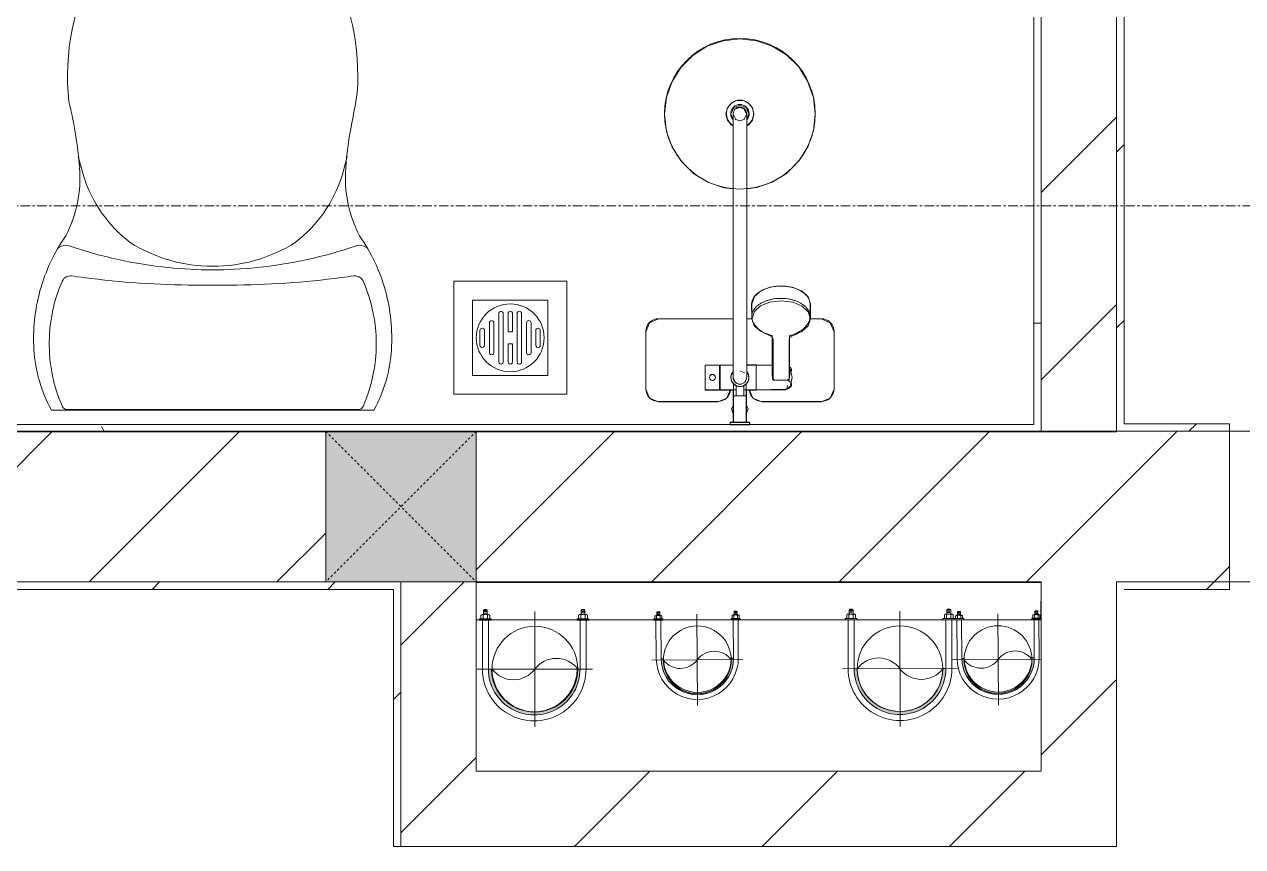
# Model space of a CAD drawing. Header units: millimetres. Extents: x 5356 to 209803, y -16346 to 109894.
# Drawn here: x 87228 to 88845, y 36187 to 37278 of the extents above; entities that cross this region are included whole.
import ezdxf

# ---------------------------------------------------------------- set-up
doc = ezdxf.new("R2010")
doc.units = ezdxf.units.MM
for name, pattern in [('Dash', [6, 3, -3]), ('Grid Line', [22.225, 12.7, -3.175, 3.175, -3.175]), ('IMPORT-CENTER _3_', [10.16, 6.35, -1.27, 1.27, -1.27]), ('NET VAN', [1.06, 0.53, -0.53])]:
    doc.linetypes.add(name, pattern=pattern)
for name, color, linetype, lineweight in [('0-1', 7, 'Continuous', 5), ('A-DETL-GENF-2', 9, 'NET VAN', 9), ('A-DOOR', 31, 'Continuous', 9), ('A-DOOR-FRAM', 31, 'Continuous', 9), ('A-WALL', 113, 'Continuous', 9), ('A-WALL-1', 253, 'Continuous', 18), ('A-WALL-3', 113, 'Continuous', 18), ('A-WALL-PATT-1', 10, 'Continuous', 9), ('A-WALL-PATT-2', 9, 'Continuous', 9), ('A-WALL-PATT-3', 111, 'Continuous', 9), ('G-IMPT', 8, 'Continuous', 9), ('G-IMPT-2', 8, 'IMPORT-CENTER _3_', 9), ('I-WALL-1', 253, 'Continuous', 18), ('I-WALL-3', 2, 'Continuous', 18), ('M-EQPM', 50, 'Continuous', 9), ('M-EQPM-1', 9, 'Continuous', 9), ('P-SANR-FIXT', 6, 'Continuous', 9), ('P-SANR-FIXT-1', 9, 'Continuous', 9), ('S-COLS', 52, 'Continuous', 9), ('S-COLS-1', 254, 'Continuous', 5), ('S-COLS-4', 52, 'Continuous', 18), ('S-COLS-5', 52, 'Dash', 9), ('S-COLS-HDLN', 52, 'Dash', 9), ('S-GRID-1', 1, 'Grid Line', 9)]:
    doc.layers.add(name, color=color, linetype=linetype, lineweight=lineweight)
pattern_1 = [(45, (0, 0), (-116.67262, 116.67262), [])]
pattern_2 = [(0, (0, 0), (894.08, 223.52), [73.762, -596.798, 73.762, -596.798, -3576.32]), (0, (0, 0), (894.08, 223.52), [-1341.12, 73.762, -1267.358, 73.762, -596.798, -1564.64]), (0, (0, 0), (894.08, 223.52), [-3352.8, 73.762, -373.278, 73.762, -1043.838]), (120, (335.28, 111.76), (-640.614, 662.536), [73.762, -596.798, 73.762, -4173.118]), (120, (335.28, 111.76), (-640.614, 662.536), [-744.322, -596.798, 73.762, -1267.358, -2235.2]), (120, (335.28, 111.76), (-640.614, 662.536), [-2682.24, 73.762, -596.798, 73.762, -1490.878]), (120, (335.28, 111.76), (-640.614, 662.536), [-3426.562, -373.278, 73.762, -1043.838]), (240, (447.04, 558.8), (-253.466, -886.056), [73.762, -596.798, 73.762, -4173.118]), (240, (447.04, 558.8), (-253.466, -886.056), [-744.322, -596.798, 73.762, -1267.358, -2235.2]), (240, (447.04, 558.8), (-253.466, -886.056), [-2682.24, 73.762, -596.798, 73.762, -1490.878]), (240, (447.04, 558.8), (-253.466, -886.056), [-3426.562, -373.278, 73.762, -1043.838])]
pattern_3 = [(45, (0, 0), (-124.4508, 124.4508), [])]

# ---------------------------------------------------------------- blocks, each defined once
blk = doc.blocks.new('TOILET - TOILET-400871-TKCS_MB ĐỊNH VỊ MỐC TỌA ĐỘ CÔNG TRÌNH')
at = {"layer": 'P-SANR-FIXT-1'}
for p, q in [((-171.7, 330.3), (-178.6, 355.5)), ((171.7, 330.3), (178.6, 355.5)), ((214.2, 19), (-214.2, 19)), ((194, 19.9), (-194, 19.9))]:
    blk.add_line(p, q, dxfattribs=at)
for centre, radius, start, end in [((0, 624.4), 111.7, 64.7718, 115.2282), ((45.1, 528.6), 217.6, 115.2282, 156.7784), ((-45.1, 528.6), 217.6, 23.2216, 64.7718), ((137.1, 461.2), 329.8, 152.3122, 185.6513), ((-137.1, 461.2), 329.8, 356.3165, 27.6878), ((-1948.3, 805.1), 2171.2, 349.1051, 350.319), ((-719.2, 297.5), 544.3, 4.5441, 13.9464), ((719.2, 297.5), 544.3, 169.7121, 175.4559), ((-343.5, 327.4), 167.3, 332.62, 4.5441), ((343.5, 327.4), 167.3, 175.4559, 207.38), ((-0.4, 384), 179.5, 197.4036, 232.5964), ((0.4, 384), 179.5, 307.4036, 342.5964), ((-4, 115.7), 233.6, 144.7853, 164.7039), ((4, 115.7), 233.6, 15.2961, 35.2147), ((-195, 224.1), 13.8, 71.0073, 129.3276), ((0.6, 792.1), 586.9, 251.0073, 264.1678), ((0, 416), 206.1, 237.9268, 270), ((0, 416), 206.1, 270, 302.0732), ((-0.6, 792.1), 586.9, 275.8322, 288.9927), ((195, 224.1), 13.8, 50.6724, 108.9927), ((-189.1, 185.5), 11.7, 82.4212, 154.5895), ((178.9, 2951.3), 2778.4, 262.4212, 262.7649), ((-14.3, 1400.4), 1215.6, 262.593, 269.6026), ((0, 786.7), 581.5, 264.1678, 275.8322), ((14.3, 1400.4), 1215.6, 270.3974, 277.407), ((-178.9, 2951.3), 2778.4, 277.2351, 277.5788), ((189.1, 185.5), 11.7, 25.4105, 97.5788), ((-9.8, 107.2), 207.3, 156.2862, 203.7138), ((0, 3462.8), 3278, 269.6026, 270.3974), ((9.8, 107.2), 207.3, 336.2862, 23.7138), ((1.9, 114.1), 239.7, 164.7039, 183.5487), ((-1.9, 114.1), 239.7, 356.4513, 15.2961), ((-46.1, 111.1), 191.6, 183.5487, 208.7191), ((46.1, 111.1), 191.6, 331.2809, 356.4513), ((-193.7, 26.4), 6.48, 203.7138, 267.6832), ((193.7, 26.4), 6.48, 272.3168, 336.2862)]:
    blk.add_arc(centre, radius, start, end, dxfattribs=at)
blk = doc.blocks.new('93925000_0001 - 93925000_top_dwg_93925000_T-348115-TKCS_MB ĐỊNH VỊ MỐC TỌA ĐỘ CÔNG TRÌNH')
at = {"layer": 'P-SANR-FIXT'}
for p, q in [((-29.3, -30.4), (-108, -30.4)), ((29.3, -30.4), (108, -30.4)), ((-125, -47.4), (-125, -123.4)), ((-46.3, -78.4), (-46.3, -46.7)), ((-27.2, -47.1), (-26.1, -47.1)), ((21.5, -45.9), (60.6, -46.7)), ((125, -47.4), (125, -123.4)), ((-9, -412.5), (-9, -62.5)), ((9, -62.5), (9, -412.5)), ((-27.2, -77.9), (-26.1, -77.9)), ((43, -78.7), (21.5, -79.2)), ((43, -64.7), (43, -117.7)), ((65.8, -117.7), (65.8, -64.7)), ((42.7, -117.9), (42.7, -117.9)), ((43.2, -117.6), (43.2, -117.5)), ((65.6, -117.5), (65.6, -117.6)), ((66.1, -117.9), (66.1, -117.9)), ((-108, -140.4), (-9, -140.4)), ((9, -140.4), (16.1, -140.4)), ((15.4, -159.1), (15.8, -143.3)), ((108, -140.4), (92.7, -140.4)), ((93, -143.3), (93.4, -159.1))]:
    blk.add_line(p, q, dxfattribs=at)
at = {"layer": 'P-SANR-FIXT', "flags": 128}
for points in [[(-45.8, -46.1), (-27.2, -46.1), (-27.2, -78.9), (-45.8, -78.9)], [(-26.1, -46), (-26.1, -78.9), (-9, -79)], [(21.5, -47.4), (21.5, -79.1), (9, -79)]]:
    blk.add_lwpolyline(points, dxfattribs=at)
at = {"layer": 'P-SANR-FIXT'}
for centre, radius in [((-36.5, -62.5), 3.95), ((0, -412.5), 100)]:
    blk.add_circle(centre, radius, dxfattribs=at)
for centre, radius, start, end in [((-108, -47.4), 17, 90, 180), ((-29.3, -47.4), 17, 4.7626, 90), ((29.3, -47.4), 17, 90, 175.2374), ((108, -47.4), 17, 360, 90), ((-45.8, -46.6), 0.5, 90, 180), ((59.7, -57.1), 10.5, 38.6491, 85.492), ((0, -62.5), 12, 318.5904, 221.4096), ((0, -62.5), 9, 90, 180.0008), ((0, -62.5), 9, 360, 90), ((45.7, -61.8), 2.59, 155.1929, 175.7071), ((45.9, -61.8), 2.75, 130.8294, 155.1929), ((46.1, -62.1), 3.08, 110.5459, 130.8294), ((54.4, -334.8), 275.9, 88.2683, 91.7343), ((-11.1, -67.1), 76.9, 1.7693, 4.1075), ((-45.8, -78.4), 0.5, 180, 270), ((65.2, -72.4), 3.46, 323.2522, 79.3541), ((-108, -123.4), 17, 180, 270), ((43.6, -149.4), 29.5, 134.7867, 139.9744), ((46.2, -152), 33.2, 130.0223, 134.7808), ((47.7, -153.8), 35.5, 125.4414, 130.0144), ((49.9, -156.8), 39.2, 121.1773, 125.4365), ((50.6, -157.9), 40.5, 119.697, 121.1761), ((51, -158.7), 41.5, 117.0276, 119.7085), ((52.2, -161.1), 44.1, 113.3199, 117.0258), ((51.7, -159.9), 42.8, 109.7779, 113.2977), ((52.5, -162.2), 45.2, 106.1472, 109.7766), ((53.2, -164.5), 47.7, 103.9355, 106.1665), ((39.1, -108.2), 10.4, 284.3956, 285.5116), ((40.8, -114.2), 4.19, 285.5116, 289.9665), ((40.2, -112.5), 6, 289.9665, 292.7061), ((41.4, -115.3), 2.96, 292.7061, 296.5405), ((41.3, -115.1), 3.16, 296.9591, 300.8286), ((41.8, -115.8), 2.26, 300.8286, 305.287), ((42.1, -116.4), 1.64, 305.287, 309.9326), ((42.6, -116.9), 0.906, 309.9326, 315.24), ((66.5, -116.6), 1.39, 229.6335, 235.1234), ((66.3, -116.8), 1.08, 225.1702, 229.6335), ((67.3, -115.4), 2.79, 235.1234, 238.7439), ((67.2, -115.6), 2.6, 238.7439, 243.4573), ((67.8, -114.4), 3.89, 243.9189, 246.8313), ((68.1, -113.8), 4.52, 246.843, 250.4792), ((68.3, -113.2), 5.24, 250.478, 254.0406), ((68.5, -112.7), 5.75, 254.0357, 256.0561), ((55.4, -165.2), 48.4, 73.8659, 76.0481), ((56.2, -162.4), 45.5, 70.241, 73.86), ((57.4, -159.2), 42.1, 66.6693, 70.2637), ((56.5, -161.3), 44.3, 62.9815, 66.6728), ((58, -158.4), 41.1, 60.2783, 62.9855), ((57.7, -158.9), 41.7, 58.8444, 60.2824), ((59.2, -156.4), 38.7, 54.5377, 58.8482), ((60.9, -154), 35.8, 50.0034, 54.5405), ((62.8, -151.7), 32.8, 45.1921, 50.0042), ((65, -149.6), 29.8, 40.0487, 45.1896), ((87.6, -128.4), 1.5, 180, 187.5386), ((108, -123.4), 17, 270, 360), ((32.6, -143.6), 16.9, 172.414, 179.1297), ((33.7, -143.7), 17.9, 164.9525, 172.4168), ((35.2, -144.2), 19.5, 157.9614, 164.9563), ((37.1, -144.9), 21.6, 151.4775, 157.9654), ((39.3, -146.1), 24, 145.4892, 151.4815), ((41.5, -147.6), 26.8, 139.9517, 145.4927), ((87.6, -128.4), 1.5, 258.6057, 270), ((67.2, -147.7), 26.8, 34.5125, 40.0422), ((69.4, -146.2), 24.2, 28.5363, 34.4919), ((73.8, -143.9), 19.2, 21.6374, 28.9183), ((71.2, -145), 22.1, 15.4436, 21.6374), ((76.8, -143.4), 16.2, 7.1859, 15.4436), ((73.9, -143.8), 19.1, 1.2699, 7.1859), ((32.7, -159), 17.3, 181.3198, 222.2619), ((76, -159), 17.4, 317.3098, 358.6393), ((54.2, -123), 60.6, 259.1395, 270.1494), ((54.2, -119.5), 64.1, 270.1494, 280.3637), ((0, -412.5), 18, 120.2491, 59.7509), ((0, -412.5), 12.2, 137.7946, 42.2054), ((0, -412.5), 9, 180, 0)]:
    blk.add_arc(centre, radius, start, end, dxfattribs=at)
for points, degree in [([(-12.9, 0), (-12.9, -1.5), (-12.9, -3)], 2), ([(12.9, 0), (0, 0), (-12.8, 0)], 2), ([(12.8, 0), (12.9, 0), (12.9, 0)], 2), ([(12.9, 0), (12.9, -1.5), (12.9, -3)], 2), ([(-12.9, -3), (0, -3), (12.8, -3)], 2), ([(-12.8, -3), (-12.9, -3), (-12.9, -3)], 2), ([(-8.5, -3.8), (-8.5, -20.9), (-8.5, -38)], 2), ([(8.5, -3.8), (8.5, -20.9), (8.5, -38)], 2), ([(-5, -46), (-15.5, -46), (-26.1, -46)], 2), ([(-8.5, -38), (0, -38), (8.5, -38)], 2), ([(-5, -38), (-5, -44.8), (-5, -51.6)], 2), ([(5, -38), (5, -44.8), (5, -51.6)], 2), ([(5, -46), (13.3, -46), (21.5, -46)], 2), ([(43.2, -61.6), (43.1, -62.2), (43.3, -62.8), (43, -63.5), (43, -64.1), (43, -64.7)], 5), ([(46.1, -59), (45.8, -59), (45.6, -59), (45.4, -59.1), (45.2, -59.1), (45, -59.2)], 5), ([(65.6, -61.6), (65.6, -60.8), (65.5, -60), (64.3, -59), (63.5, -59), (62.7, -59)], 5), ([(42.8, -182.5), (33, -180.6), (24.7, -176.4), (19.9, -170.7)], 3), ([(88.8, -170.8), (83.9, -176.5), (75.6, -180.7), (65.8, -182.5)], 3)]:
    blk.add_open_spline(points, degree=degree, dxfattribs=at)
for points, weights in [([(-9.3, -3), (-8.5, -3), (-8.5, -3.8)], [1, 0.707106775639, 1]), ([(9.3, -3), (8.5, -3), (8.5, -3.8)], [1, 0.707106765177, 1]), ([(21.5, -45.9), (21.5, -45.7), (21.5, -47.4)], [0.874147445041, 0.908470869121, 1]), ([(67.9, -74.4), (66.9, -75.7), (65.8, -76.4)], [1, 0.991614392871, 1]), ([(54.4, -167.3), (15.8, -167.3), (15.8, -143.6)], [1, 0.707106781187, 1]), ([(93, -143.6), (93, -167.3), (54.4, -167.3)], [1, 0.707106781187, 1])]:
    blk.add_rational_spline(points, weights, degree=2, dxfattribs=at)
blk.add_open_spline([(68, -50.6), (68.4, -51.1), (68.6, -51.7), (68.7, -53.5), (68.2, -54.7), (66.1, -57), (64.6, -58.1), (62.7, -59)], degree=3, knots=[0.3623591, 0.3623591, 0.3623591, 0.3623591, 0.4991435, 0.4991435, 0.7494159, 0.7494159, 0.9564651, 0.9564651, 0.9564651, 0.9564651], dxfattribs=at)
blk = doc.blocks.new('93925000_0001 - 93925000_top_dwg-348114-TKCS_MB ĐỊNH VỊ MỐC TỌA ĐỘ CÔNG TRÌNH')
blk.add_blockref('93925000_0001 - 93925000_top_dwg_93925000_T-348115-TKCS_MB ĐỊNH VỊ MỐC TỌA ĐỘ CÔNG TRÌNH', (0, 0))
blk = doc.blocks.new('93925000_0001 - 93925000_3D_low_dwg-348120-TKCS_MB ĐỊNH VỊ MỐC TỌA ĐỘ CÔNG TRÌNH')
at = {"layer": 'P-SANR-FIXT'}
for p, q in [((-13, 0.4), (-12.1, 0.4)), ((-13, 0.4), (-11.6, 0.4)), ((-13, 0.4), (-12.1, 0.4)), ((-13, 0.4), (-11.6, 0.4)), ((-13, -2.4), (-13, 0.4)), ((-13, -2.4), (-13, 0.4)), ((-12.1, 0.4), (-9.1, 0.4)), ((-12.1, 0.4), (-9.1, 0.4)), ((-8, 0.4), (-11.6, 0.4)), ((-8, 0.4), (-11.6, 0.4)), ((-9.1, 0.4), (-5, 0.4)), ((-9.1, 0.4), (-5, 0.4)), ((-2.7, 0.4), (-8, 0.4)), ((-2.7, 0.4), (-8, 0.4)), ((-5, 0.4), (0, 0.4)), ((-5, 0.4), (0, 0.4)), ((2.9, 0.4), (-2.7, 0.4)), ((2.9, 0.4), (-2.7, 0.4)), ((0, 0.4), (5.1, 0.4)), ((0, 0.4), (5.1, 0.4)), ((8.2, 0.4), (2.9, 0.4)), ((8.2, 0.4), (2.9, 0.4)), ((5.1, 0.4), (9, 0.4)), ((5.1, 0.4), (9, 0.4)), ((11.6, 0.4), (8.2, 0.4)), ((11.6, 0.4), (8.2, 0.4)), ((9, 0.4), (12, 0.4)), ((9, 0.4), (12, 0.4)), ((13, 0.4), (11.6, 0.4)), ((13, 0.4), (11.6, 0.4)), ((12, 0.4), (13, 0.4)), ((12, 0.4), (13, 0.4)), ((13, -2.4), (13, 0.4)), ((13, -2.4), (13, 0.4)), ((-12.1, -2.4), (-13, -2.4)), ((-13, -2.4), (-11.6, -2.4)), ((-12.1, -2.4), (-13, -2.4)), ((-13, -2.4), (-11.6, -2.4)), ((-9.1, -2.4), (-12.1, -2.4)), ((-9.1, -2.4), (-12.1, -2.4)), ((-11.6, -2.4), (-8.5, -2.4)), ((-11.6, -2.4), (-8.9, -2.4)), ((-11.1, -20.1), (-8.9, -14.6)), ((-5, -2.4), (-9.1, -2.4)), ((-8.9, -45.6), (-8.9, -2.4)), ((-6.1, -2.4), (-8.5, -2.4)), ((-8.5, -52.9), (-8.5, -2.4)), ((-0.3, -2.4), (-6.1, -2.4)), ((0, -2.4), (-5, -2.4)), ((-0.3, -2.4), (6.1, -2.4)), ((5.1, -2.4), (0, -2.4)), ((5.1, -2.4), (9, -2.4)), ((6.1, -2.4), (8.5, -2.4)), ((11.6, -2.4), (8.5, -2.4)), ((8.5, -2.4), (8.5, -52.9)), ((8.9, -2.4), (8.9, -45.6)), ((11.6, -2.4), (8.9, -2.4)), ((11.1, -20.1), (8.9, -15)), ((9, -2.4), (12, -2.4)), ((9, -2.4), (12, -2.4)), ((13, -2.4), (11.6, -2.4)), ((13, -2.4), (11.6, -2.4)), ((12, -2.4), (13, -2.4)), ((12, -2.4), (13, -2.4)), ((-120, -35), (-108, -30)), ((-108, -30), (-120, -35)), ((-108, -30), (-29.2, -30)), ((-29.2, -30), (-108, -30)), ((-29.2, -30), (-17.2, -35)), ((-17.2, -35), (-29.2, -30)), ((-8.9, -25.2), (-11.1, -20.1)), ((8.9, -25.6), (11.1, -20.1)), ((17.2, -35), (29.2, -30)), ((17.2, -35), (29.2, -30)), ((29.2, -30), (108, -30)), ((108, -30), (29.2, -30)), ((108, -30), (120, -35)), ((120, -35), (108, -30)), ((-125, -47), (-120, -35)), ((-120, -35), (-125, -47)), ((-125, -123), (-125, -47)), ((-125, -47), (-125, -123)), ((-46.3, -45.7), (-27.2, -45.6)), ((-46.3, -46.9), (-46.3, -45.7)), ((-46.3, -45.7), (-46.3, -46.9)), ((-46.3, -50.5), (-46.3, -46.9)), ((-27.2, -46.8), (-27.2, -45.6)), ((-27.2, -45.6), (-27.2, -46.8)), ((-27.2, -46.8), (-27.2, -50.4)), ((-26.1, -46.8), (-26.1, -45.6)), ((-8.5, -45.6), (-26.1, -45.6)), ((-26.1, -46.8), (-26.1, -50.4)), ((-17.2, -35), (-12.8, -45.6)), ((-12.8, -45.6), (-17.2, -35)), ((21.5, -45.6), (8.5, -45.6)), ((17.2, -35), (12.8, -45.6)), ((12.8, -45.6), (17.2, -35)), ((21.5, -45.6), (60.6, -46.1)), ((21.5, -46.8), (21.5, -45.6)), ((21.5, -46.8), (21.5, -50.4)), ((60.6, -46.1), (66.7, -50.3)), ((120, -35), (125, -47)), ((125, -47), (120, -35)), ((125, -47), (125, -123)), ((125, -123), (125, -47)), ((-46.3, -50.5), (-46.3, -56.1)), ((-46.3, -56.1), (-46.3, -62.1)), ((-46.3, -68.1), (-46.3, -62.1)), ((-40.5, -62.1), (-39.4, -59.4)), ((-40.5, -62.1), (-39.3, -64.9)), ((-36.6, -58.1), (-39.4, -59.4)), ((-36.6, -58.1), (-33.6, -59.3)), ((-33.6, -59.3), (-32.5, -62.1)), ((-33.6, -64.8), (-32.5, -62.1)), ((-27.2, -56), (-27.2, -50.4)), ((-27.2, -62.1), (-27.2, -56)), ((-27.2, -68.2), (-27.2, -62.1)), ((-26.1, -56), (-26.1, -50.4)), ((-26.1, -62.1), (-26.1, -56)), ((-26.1, -68.2), (-26.1, -62.1)), ((-11.1, -57.5), (-12, -62.1)), ((-11.2, -57.7), (-12, -62.1)), ((-12, -62.1), (-11.2, -66.5)), ((-12, -62.1), (-11.2, -66.5)), ((-8.5, -53.6), (-11.2, -57.7)), ((-8.5, -53.6), (-11.2, -57.7)), ((-11.1, -57.5), (-11.2, -57.7)), ((-5.4, -54.9), (-9, -62.1)), ((-9, -62.1), (-9, -66.3)), ((-4.4, -50.9), (-8.5, -53.6)), ((-4.4, -50.9), (-8.5, -53.6)), ((-5.4, -54.9), (-6.9, -57.9)), ((0, -53.1), (-5.4, -54.9)), ((-4.6, -51), (-4.4, -50.9)), ((0, -50.1), (-4.4, -50.9)), ((4.4, -50.9), (0, -50.1)), ((4.4, -50.9), (4.6, -51)), ((4.4, -50.9), (8.5, -53.6)), ((4.4, -50.9), (8.5, -53.6)), ((9, -62.1), (6.4, -55.7)), ((11.1, -57.5), (8.5, -53.6)), ((11.2, -57.7), (8.5, -53.6)), ((11.2, -57.7), (8.5, -53.6)), ((9, -62.1), (9, -66.5)), ((11.1, -57.5), (11.2, -57.7)), ((11.1, -66.7), (12, -62.1)), ((12, -62.1), (11.2, -57.7)), ((12, -62.1), (11.2, -57.7)), ((11.2, -66.5), (12, -62.1)), ((21.5, -56), (21.5, -50.4)), ((21.5, -62.1), (21.5, -56)), ((21.5, -68.2), (21.5, -62.1)), ((43.3, -68.3), (43.8, -62.2)), ((44.3, -58.6), (44.2, -112.9)), ((65.4, -58.6), (44.3, -58.6)), ((63.6, -52.3), (62.2, -49.2)), ((65.4, -58.6), (65.4, -112.9)), ((66.3, -68.3), (65.8, -61.6)), ((66.7, -50.3), (69.5, -62.1)), ((66.7, -73.9), (69.5, -62.1)), ((-46.3, -73.7), (-46.3, -68.1)), ((-46.3, -77.3), (-46.3, -73.7)), ((-46.3, -78.5), (-46.3, -77.3)), ((-46.3, -78.5), (-46.3, -77.3)), ((-46.3, -78.5), (-27.2, -78.6)), ((-36.5, -66.1), (-39.3, -64.9)), ((-33.6, -64.8), (-36.5, -66.1)), ((-27.2, -73.8), (-27.2, -68.2)), ((-27.2, -77.4), (-27.2, -73.8)), ((-27.2, -77.4), (-27.2, -78.6)), ((-27.2, -78.6), (-27.2, -77.4)), ((-26.1, -73.8), (-26.1, -68.2)), ((-26.1, -77.4), (-26.1, -73.8)), ((-26.1, -78.6), (-26.1, -77.4)), ((-26.1, -78.6), (-9, -78.6)), ((-11.1, -66.7), (-11.2, -66.5)), ((-11.2, -66.5), (-9, -69.8)), ((-11.1, -66.7), (-9, -69.9)), ((-9, -79.5), (-9, -66.3)), ((-9, -79.5), (-9, -94.5)), ((6.4, -68.5), (0, -71.1)), ((9, -79.6), (9, -66.5)), ((9, -69.8), (11.2, -66.5)), ((9, -69.8), (11.2, -66.5)), ((9, -69.8), (11.1, -66.7)), ((9, -78.6), (21.5, -78.6)), ((9, -79.6), (9, -94.6)), ((11.1, -66.7), (11.2, -66.5)), ((21.5, -73.8), (21.5, -68.2)), ((21.5, -77.4), (21.5, -73.8)), ((21.5, -78.6), (21.5, -77.4)), ((21.5, -78.6), (43.4, -78.3)), ((43.3, -68.3), (43.4, -68.2)), ((-9, -94.5), (-9, -122.1)), ((9, -94.6), (9, -122.1)), ((44.2, -112.9), (42.7, -116.4)), ((65.4, -112.9), (67, -116.4)), ((-120, -135), (-125, -123)), ((-125, -123), (-120, -135)), ((-9, -122.1), (-9, -352.1)), ((9, -352.1), (9, -122.1)), ((27.2, -123.6), (19, -131.1)), ((42.7, -116.4), (27.2, -123.6)), ((67, -116.4), (82.2, -123.4)), ((82.2, -123.4), (90.4, -130.7)), ((125, -123), (120, -135)), ((120, -135), (125, -123)), ((-108, -140), (-120, -135)), ((-120, -135), (-108, -140)), ((-8.8, -140), (-108, -140)), ((-108, -140), (-8.8, -140)), ((16.1, -140), (8.8, -140)), ((8.8, -140), (16.1, -140)), ((16, -140.4), (19, -131.1)), ((16, -140.4), (16, -160.1)), ((19.3, -150.1), (16, -140.4)), ((90.4, -130.7), (93.7, -140.4)), ((90.7, -149.6), (93.7, -140.4)), ((108, -140), (93.6, -140)), ((93.6, -140), (108, -140)), ((93.7, -140.4), (93.7, -160.1)), ((108, -140), (120, -135)), ((108, -140), (120, -135)), ((16, -160.1), (18.8, -169)), ((19.3, -169.7), (16, -160.1)), ((27.5, -157.3), (19.3, -150.1)), ((27.5, -157.3), (39.8, -162.4)), ((70.6, -162.2), (82.5, -157.2)), ((90.7, -149.6), (82.5, -157.2)), ((93.7, -160.1), (90.7, -169.3)), ((25.5, -175.3), (19.3, -169.7)), ((39.8, -182), (27.5, -177)), ((39.8, -162.4), (54.8, -164.2)), ((70.6, -162.2), (54.8, -164.2)), ((82.5, -176.8), (70.6, -181.9)), ((82.2, -177), (79.6, -178.1)), ((90.7, -169.3), (82.5, -176.8)), ((39.6, -182), (54.8, -183.9)), ((39.8, -182), (54.8, -183.9)), ((54.8, -183.9), (70.6, -181.9)), ((54.8, -183.9), (69.3, -182.2)), ((-42.5, -321.4), (-61.8, -333.3)), ((-21.4, -314.2), (-42.5, -321.4)), ((-9, -312.8), (-21.4, -314.2)), ((22.5, -314.4), (9, -312.9)), ((43, -321.6), (22.5, -314.4)), ((61.9, -333.3), (43, -321.6)), ((-61.8, -333.3), (-77.7, -348.9)), ((78.8, -350.3), (61.9, -333.3)), ((-77.7, -348.9), (-89.8, -367.9)), ((-9, -374.4), (-9, -352.1)), ((9, -374.3), (9, -352.1)), ((90.5, -369.3), (78.8, -350.3)), ((-89.8, -367.9), (-97.3, -388.9)), ((97.6, -390.1), (90.5, -369.3)), ((-9, -394.7), (-9, -374.4)), ((9, -394.5), (9, -374.3)), ((-97.3, -388.9), (-100, -411.9)), ((-16.7, -404), (-18.5, -411.9)), ((-11.8, -397.7), (-16.7, -404)), ((-9, -396.3), (-11.8, -397.7)), ((-9, -394.7), (-9, -407.6)), ((-5.4, -404.7), (0, -402.9)), ((5.4, -404.7), (0, -402.9)), ((9, -394.5), (9, -407.4)), ((11.7, -397.6), (9, -396.3)), ((11.7, -397.6), (16.7, -403.7)), ((11.7, -397.6), (16.7, -403.7)), ((16.7, -403.7), (18.5, -411.9)), ((16.7, -403.7), (18.5, -411.9)), ((100, -411.9), (97.6, -390.1)), ((-100, -411.9), (-97.6, -433.8)), ((-18.5, -411.9), (-18.5, -411.9)), ((-18.5, -411.9), (-16.5, -420.1)), ((-16.5, -420.1), (-11.3, -426.5)), ((-12, -411.9), (-9, -404.4)), ((-8.3, -420.6), (-12, -411.9)), ((-5.4, -404.7), (-9, -411.9)), ((-9, -407.6), (-9, -411.9)), ((-9, -411.9), (-9, -411.9)), ((-5.4, -404.7), (-6.3, -405.5)), ((-5.4, -419.1), (-6.2, -418.4)), ((0, -420.9), (-5.4, -419.1)), ((0, -420.9), (-5.4, -419.1)), ((5.4, -419.1), (0, -420.9)), ((5.4, -419.1), (0, -420.9)), ((8.7, -420.2), (0, -423.9)), ((9, -411.9), (5.4, -404.7)), ((5.4, -404.7), (6.2, -405.4)), ((5.4, -419.1), (9, -411.6)), ((5.4, -419.1), (9, -411.9)), ((6.2, -418.4), (5.4, -419.1)), ((8.7, -420.2), (12, -411.9)), ((12, -411.9), (9, -404.9)), ((9, -411.9), (9, -407.4)), ((9, -411.6), (9, -411.9)), ((16.5, -420.1), (11.7, -426.2)), ((18.5, -411.9), (16.5, -420.1)), ((18.5, -411.9), (18.5, -411.9)), ((100, -411.9), (97.5, -433.9)), ((-97.6, -433.8), (-90.5, -454.4)), ((-11.3, -426.5), (-3.9, -430)), ((0, -423.9), (-8.3, -420.6)), ((-3.9, -430), (4.1, -429.9)), ((4.1, -429.9), (11.7, -426.2)), ((89.8, -455.8), (97.5, -433.9)), ((-90.5, -454.4), (-78.4, -473.9)), ((78, -474.5), (89.8, -455.8)), ((-78.4, -473.9), (-62.2, -490.2)), ((61.9, -490.4), (78, -474.5)), ((-62.2, -490.2), (-43.5, -501.9)), ((42.9, -502.2), (61.9, -490.4)), ((-43.5, -501.9), (-22.2, -509.4)), ((-22.2, -509.4), (-0.1, -511.9)), ((-0.1, -511.9), (22.1, -509.4)), ((22.1, -509.4), (42.9, -502.2))]:
    blk.add_line(p, q, dxfattribs=at)
blk = doc.blocks.new('93925000_0001 - FMM 93925000-401075-TKCS_MB ĐỊNH VỊ MỐC TỌA ĐỘ CÔNG TRÌNH')
at = {"extrusion": (0, 0, -1), "zscale": -1, "rotation": 180}
for name in ['93925000_0001 - 93925000_top_dwg-348114-TKCS_MB ĐỊNH VỊ MỐC TỌA ĐỘ CÔNG TRÌNH', '93925000_0001 - 93925000_3D_low_dwg-348120-TKCS_MB ĐỊNH VỊ MỐC TỌA ĐỘ CÔNG TRÌNH']:
    blk.add_blockref(name, (0, 0), dxfattribs=at)
blk = doc.blocks.new('THU NUOC - THU NUOC-V61-TKCS_MB ĐỊNH VỊ MỐC TỌA ĐỘ CÔNG TRÌNH')
at = {"layer": 'M-EQPM-1'}
for p, q in [((-66.3, -70.6), (-66.3, 79.4)), ((-66.3, 79.4), (83.7, 79.4)), ((83.7, 79.4), (83.7, -70.6)), ((58.7, 54.4), (-41.3, 54.4)), ((-41.3, 54.4), (-41.3, -45.6)), ((58.7, -45.6), (58.7, 54.4)), ((-1.1, 44.5), (18.5, 44.5)), ((18.5, 38.5), (-1.1, 38.5)), ((-23.3, 19.6), (40.9, 19.6)), ((-11, 32.1), (28.5, 32.1)), ((28.5, 26.1), (-11, 26.1)), ((40.9, 13.6), (-23.3, 13.6)), ((-23.3, 7.2), (0.7, 7.2)), ((0.7, 1.2), (-23.3, 1.2)), ((0.7, 7.2), (0.7, 1.2)), ((16.7, 1.2), (16.7, 7.2)), ((16.7, 7.2), (40.9, 7.2)), ((40.9, 1.2), (16.7, 1.2)), ((-23.3, -4.8), (40.9, -4.8)), ((40.9, -10.8), (-23.3, -10.8)), ((-11, -17.3), (28.5, -17.3)), ((28.5, -23.3), (-11, -23.3)), ((-1.1, -29.6), (18.5, -29.6)), ((-41.3, -45.6), (58.7, -45.6)), ((18.5, -35.6), (-1.1, -35.6)), ((83.7, -70.6), (-66.3, -70.6))]:
    blk.add_line(p, q, dxfattribs=at)
for centre, radius, start, end in [((8.7, 4.4), 45, 0, 180), ((8.7, 4.4), 45, 360, 180), ((-1.1, 41.5), 3, 90, 270), ((18.5, 41.5), 3, 270, 90), ((-23.3, 16.6), 3, 90, 270), ((-11, 29.1), 3, 90, 270), ((28.5, 29.1), 3, 270, 90), ((40.9, 16.6), 3, 270, 90), ((8.7, 4.4), 45, 180, 0), ((8.7, 4.4), 45, 180, 360), ((-23.3, 4.2), 3, 90, 270), ((40.9, 4.2), 3, 270, 90), ((-23.3, -7.8), 3, 90, 270), ((40.9, -7.8), 3, 270, 90), ((-11, -20.3), 3, 90, 270), ((-1.1, -32.6), 3, 90, 270), ((18.5, -32.6), 3, 270, 90), ((28.5, -20.3), 3, 270, 90)]:
    blk.add_arc(centre, radius, start, end, dxfattribs=at)
blk = doc.blocks.new('NCV_TKTC_TANG 1_rvt-1-TKCS_MB ĐỊNH VỊ MỐC TỌA ĐỘ CÔNG TRÌNH')
at = {"layer": 'A-WALL-PATT-1'}
h = blk.add_hatch(dxfattribs=at)
h.set_pattern_fill('FP_2', color=256, style=0, pattern_type=2)
h.set_pattern_definition(pattern_3)
h.paths.add_polyline_path([(88677.6, 36736.9), (88677.6, 37936.9), (88577.6, 37936.9), (88577.6, 36736.9)])
h.paths.add_polyline_path([(88677.6, 38036.9), (88677.6, 40336.9), (88577.6, 40336.9), (88577.6, 38036.9)])
h = blk.add_hatch(dxfattribs=at)
h.set_pattern_fill('FP_4', color=256, style=0, pattern_type=2)
h.set_pattern_definition(pattern_2)
h.paths.add_polyline_path([(88567.6, 36746.9), (88577.6, 36746.9), (88577.6, 37926.9), (88567.6, 37926.9), (88567.6, 36911.9)])
h = blk.add_hatch(dxfattribs=at)
h.set_pattern_fill('FP_4', color=256, style=0, pattern_type=2)
h.set_pattern_definition(pattern_2)
h.paths.add_polyline_path([(86387.6, 36736.9), (88577.6, 36736.9), (88577.6, 36746.9), (86387.6, 36746.9)])
at = {"layer": 'A-WALL-PATT-2'}
h = blk.add_hatch(dxfattribs=at)
h.set_pattern_fill('FP_3', color=256, style=0, pattern_type=2)
h.set_pattern_definition(pattern_1)
h.paths.add_polyline_path([(88687.6, 36737.8), (88687.6, 40446.9), (88677.6, 40446.9), (88677.6, 36737.8)])
h = blk.add_hatch(dxfattribs=at)
h.set_pattern_fill('FP_3', color=256, style=0, pattern_type=2)
h.set_pattern_definition(pattern_1)
h.paths.add_polyline_path([(91297.2, 36737.8), (91642.6, 36737.8), (91642.6, 36747.8), (89917.5, 36747.8), (89917.5, 36737.8), (90086.8, 36737.8)])
h.paths.add_polyline_path([(88827.5, 36737.8), (88827.5, 36747.8), (88687.6, 36747.8), (88687.6, 36737.8)])
at = {"layer": 'A-WALL-1'}
for p, q in [((88577.6, 37936.9), (88577.6, 36736.9)), ((88677.6, 36736.9), (88677.6, 37936.9)), ((88577.6, 36736.9), (88677.6, 36736.9))]:
    blk.add_line(p, q, dxfattribs=at)
at = {"layer": 'I-WALL-1'}
for p, q in [((88687.6, 36747.8), (88687.6, 40446.9)), ((88677.6, 37936.9), (88677.6, 36737.8)), ((88567.6, 37926.9), (88567.6, 36746.9)), ((88577.6, 36746.9), (88577.6, 37926.9)), ((86387.6, 36736.9), (88577.6, 36736.9)), ((88567.6, 36746.9), (86926, 36746.9)), ((88577.6, 36736.9), (88577.6, 36746.9)), ((88677.6, 36737.8), (88687.6, 36737.8)), ((88827.5, 36747.8), (88687.6, 36747.8)), ((88687.6, 36737.8), (88827.5, 36737.8)), ((88827.5, 36737.8), (88827.5, 36747.8))]:
    blk.add_line(p, q, dxfattribs=at)
at = {"layer": 'M-EQPM-1', "rotation": 90.00000000000061}
blk.add_blockref('THU NUOC - THU NUOC-V61-TKCS_MB ĐỊNH VỊ MỐC TỌA ĐỘ CÔNG TRÌNH', (87877, 36853.2), dxfattribs=at)
at = {"layer": 'P-SANR-FIXT-1'}
for name, p in [('TOILET - TOILET-400871-TKCS_MB ĐỊNH VỊ MỐC TỌA ĐỘ CÔNG TRÌNH', (87477.6, 36746.9)), ('93925000_0001 - FMM 93925000-401075-TKCS_MB ĐỊNH VỊ MỐC TỌA ĐỘ CÔNG TRÌNH', (88177.6, 36746.9))]:
    blk.add_blockref(name, p, dxfattribs=at)
blk = doc.blocks.new('TKTC_XREF_251221_MB TANG 1 - TKTC_XREF_260130_MB TANG 1_dwg_CUM U_DN100-4202115-TKCS_MB ĐỊNH VỊ MỐC TỌA ĐỘ CÔNG TRÌNH')
at = {"layer": 'G-IMPT'}
blk.add_hatch(color=256, dxfattribs=at).paths.add_polyline_path([(0, -61), (0, -57), (14.8, -55.1), (28.5, -49.4), (40.3, -40.3), (49.4, -28.5), (55.1, -14.8), (57, 0), (55.1, 14.8), (49.4, 28.5), (40.3, 40.3), (28.5, 49.4), (14.8, 55.1), (0, 57), (0, 61), (15.8, 58.9), (35.6, 48.9), (43.1, 43.1), (52.8, 30.5), (58.9, 15.8), (61, 0), (58.9, -15.8), (52.8, -30.5), (43.1, -43.1), (30.5, -52.8), (15.8, -58.9)])
for p, q in [((-79.1, 66.6), (-79.1, 63.4)), ((-76.6, 66.6), (-76.6, 63.4)), ((-74.6, 66.6), (-74.6, 63.4)), ((-72.7, 69.3), (-72.7, 60.7)), ((-66.9, 67.9), (-71.7, 67.9)), ((-66.9, 62.1), (-71.7, 62.1)), ((-65, 69), (0, 69)), ((-72.7, -60.7), (-72.7, -69.3)), ((-79.1, -63.4), (-79.1, -66.6)), ((-76.6, -63.4), (-76.6, -66.6)), ((-74.6, -63.4), (-74.6, -66.6)), ((-66.9, -62.1), (-71.7, -62.1)), ((-66.9, -67.9), (-71.7, -67.9)), ((-65, -69), (0, -69))]:
    blk.add_line(p, q, dxfattribs=at)
at = {"layer": 'G-IMPT', "flags": 128}
for points in [[(-72.7, 67.6), (-78.1, 67.6), (-78.1, 62.4), (-72.7, 62.4)], [(-71.7, 59.2), (-66.9, 59.2), (-66.9, 70.8), (-71.7, 70.8)], [(-66.9, 70.8), (-66.9, 72.7), (-65, 72.7), (-65, 57.3), (-66.9, 57.3), (-66.9, 59.2)], [(-65, 61), (0, 61), (0, 57)], [(-71.7, -70.8), (-66.9, -70.8), (-66.9, -59.2), (-71.7, -59.2)], [(-66.9, -59.2), (-66.9, -57.3), (-65, -57.3), (-65, -72.7), (-66.9, -72.7), (-66.9, -70.8)], [(-65, -61), (0, -61), (0, -57)], [(-72.7, -62.4), (-78.1, -62.4), (-78.1, -67.6), (-72.7, -67.6)]]:
    blk.add_lwpolyline(points, dxfattribs=at)
at = {"layer": 'G-IMPT'}
for centre, radius, start, end in [((-78.1, 66.6), 0.96, 90, 180), ((-78.1, 63.4), 0.96, 180, 270), ((-71.1, 69.3), 1.56, 112.6199, 247.3801), ((-67.9, 65), 4.8, 143.1301, 216.8699), ((-71.1, 60.7), 1.56, 112.6199, 247.3801), ((0, 0), 69, 270, 90), ((0, 0), 61, 270, 90), ((0, 0), 57, 270, 90), ((-71.1, -60.7), 1.56, 112.6199, 247.3801), ((-78.1, -63.4), 0.96, 90, 180), ((-78.1, -66.6), 0.96, 180, 270), ((-67.9, -65), 4.8, 143.1301, 216.8699), ((-71.1, -69.3), 1.56, 112.6199, 247.3801)]:
    blk.add_arc(centre, radius, start, end, dxfattribs=at)
blk = doc.blocks.new('TKTC_XREF_251221_MB TANG 1 - TKTC_XREF_260130_MB TANG 1_dwg_$cc-V327-TKCS_MB ĐỊNH VỊ MỐC TỌA ĐỘ CÔNG TRÌNH')
at = {"layer": 'G-IMPT'}
blk.add_circle((0, 0), 0.5, dxfattribs=at)
for centre, radius, start, end in [((0, 0), 0.5, 90, 270), ((0.188, 0.25), 0.313, 126.8699, 233.1301), ((-0.188, -0.25), 0.313, 306.8699, 53.1301)]:
    blk.add_arc(centre, radius, start, end, dxfattribs=at)
at = {"layer": 'G-IMPT-2'}
for p, q in [((0, -0.637), (0, 0.673)), ((-0.673, 0), (0.673, 0))]:
    blk.add_line(p, q, dxfattribs=at)
blk = doc.blocks.new('TKTC_XREF_251221_MB TANG 1 - TKTC_XREF_260130_MB TANG 1_dwg_$cc-4202122-TKCS_MB ĐỊNH VỊ MỐC TỌA ĐỘ CÔNG TRÌNH')
at = {"layer": 'G-IMPT'}
blk.add_circle((0, 0), 0.5, dxfattribs=at)
for centre, radius, start, end in [((0, 0), 0.5, 90, 270), ((0.188, 0.25), 0.313, 126.8699, 233.1301), ((-0.188, -0.25), 0.313, 306.8699, 53.1301)]:
    blk.add_arc(centre, radius, start, end, dxfattribs=at)
at = {"layer": 'G-IMPT-2'}
for p, q in [((0, -0.673), (0, 0.673)), ((-0.673, 0), (0.673, 0))]:
    blk.add_line(p, q, dxfattribs=at)
blk = doc.blocks.new('TKTC_XREF_251221_MB TANG 1 - TKTC_XREF_260130_MB TANG 1_dwg_CUM U_DN100-4202112-TKCS_MB ĐỊNH VỊ MỐC TỌA ĐỘ CÔNG TRÌNH')
at = {"layer": 'G-IMPT'}
blk.add_hatch(color=256, dxfattribs=at).paths.add_polyline_path([(0, 61), (0, 57), (14.8, 55.1), (28.5, 49.4), (40.3, 40.3), (49.4, 28.5), (55.1, 14.8), (57, 0), (55.1, -14.8), (49.4, -28.5), (40.3, -40.3), (28.5, -49.4), (14.8, -55.1), (0, -57), (0, -61), (15.8, -58.9), (30.5, -52.8), (43.1, -43.1), (52.8, -30.5), (58.9, -15.8), (61, 0), (58.9, 15.8), (52.8, 30.5), (43.1, 43.1), (30.5, 52.8), (15.8, 58.9)])
for p, q in [((-79.1, 66.6), (-79.1, 63.4)), ((-76.6, 66.6), (-76.6, 63.4)), ((-74.6, 66.6), (-74.6, 63.4)), ((-72.7, 69.3), (-72.7, 60.7)), ((-66.9, 67.9), (-71.7, 67.9)), ((-65, 69), (0, 69)), ((-66.9, 62.1), (-71.7, 62.1)), ((-79.1, -63.4), (-79.1, -66.6)), ((-76.6, -63.4), (-76.6, -66.6)), ((-74.6, -63.4), (-74.6, -66.6)), ((-72.7, -60.7), (-72.7, -69.3)), ((-66.9, -62.1), (-71.7, -62.1)), ((-66.9, -67.9), (-71.7, -67.9)), ((-65, -69), (0, -69))]:
    blk.add_line(p, q, dxfattribs=at)
at = {"layer": 'G-IMPT', "flags": 128}
for points in [[(-72.7, 67.6), (-78.1, 67.6), (-78.1, 62.4), (-72.7, 62.4)], [(-71.7, 59.2), (-66.9, 59.2), (-66.9, 70.8), (-71.7, 70.8)], [(-66.9, 70.8), (-66.9, 72.7), (-65, 72.7), (-65, 57.3), (-66.9, 57.3), (-66.9, 59.2)], [(-65, 61), (0, 61), (0, 57)], [(-72.7, -62.4), (-78.1, -62.4), (-78.1, -67.6), (-72.7, -67.6)], [(-71.7, -70.8), (-66.9, -70.8), (-66.9, -59.2), (-71.7, -59.2)], [(-66.9, -59.2), (-66.9, -57.3), (-65, -57.3), (-65, -72.7), (-66.9, -72.7), (-66.9, -70.8)], [(-65, -61), (0, -61), (0, -57)]]:
    blk.add_lwpolyline(points, dxfattribs=at)
at = {"layer": 'G-IMPT'}
for centre, radius, start, end in [((-78.1, 66.6), 0.96, 90, 180), ((-71.1, 69.3), 1.56, 112.6199, 247.3801), ((-67.9, 65), 4.8, 143.1301, 216.8699), ((0, 0), 69, 270, 90), ((-78.1, 63.4), 0.96, 180, 270), ((-71.1, 60.7), 1.56, 112.6199, 247.3801), ((0, 0), 61, 270, 90), ((0, 0), 57, 270, 90), ((-78.1, -63.4), 0.96, 90, 180), ((-71.1, -60.7), 1.56, 112.6199, 247.3801), ((-67.9, -65), 4.8, 143.1301, 216.8699), ((-78.1, -66.6), 0.96, 180, 270), ((-71.1, -69.3), 1.56, 112.6199, 247.3801)]:
    blk.add_arc(centre, radius, start, end, dxfattribs=at)
blk = doc.blocks.new('TKTC_XREF_251221_MB TANG 1 - TKTC_XREF_260130_MB TANG 1_dwg_$cc-4202118-TKCS_MB ĐỊNH VỊ MỐC TỌA ĐỘ CÔNG TRÌNH')
at = {"layer": 'G-IMPT'}
blk.add_circle((0, 0), 0.5, dxfattribs=at)
for centre, radius, start, end in [((0, 0), 0.5, 90, 270), ((0.188, 0.25), 0.313, 126.8699, 233.1301), ((-0.188, -0.25), 0.313, 306.8699, 53.1301)]:
    blk.add_arc(centre, radius, start, end, dxfattribs=at)
at = {"layer": 'G-IMPT-2'}
for p, q in [((0, -0.673), (0, 0.673)), ((-0.673, 0), (0.673, 0))]:
    blk.add_line(p, q, dxfattribs=at)
blk = doc.blocks.new('TKTC_XREF_251221_MB TANG 1 - TKTC_XREF_260130_MB TANG 1_dwg_$cc-V295-TKCS_MB ĐỊNH VỊ MỐC TỌA ĐỘ CÔNG TRÌNH')
at = {"layer": 'G-IMPT'}
blk.add_circle((0, 0), 0.5, dxfattribs=at)
for centre, radius, start, end in [((0, 0), 0.5, 90, 270), ((0.188, 0.25), 0.313, 126.8699, 233.1301), ((-0.188, -0.25), 0.313, 306.8699, 53.1301)]:
    blk.add_arc(centre, radius, start, end, dxfattribs=at)
at = {"layer": 'G-IMPT-2'}
for p, q in [((0, -0.673), (0, 0.673)), ((-0.673, 0), (0.673, 0))]:
    blk.add_line(p, q, dxfattribs=at)
blk = doc.blocks.new('TKTC_XREF_251221_MB TANG 1 - TKTC_XREF_260130_MB TANG 1_dwg-4202109-TKCS_MB ĐỊNH VỊ MỐC TỌA ĐỘ CÔNG TRÌNH')
at = {"layer": 'G-IMPT'}
blk.add_line((-115324.1, -364809.7), (-114574.1, -364809.7), dxfattribs=at)
at = {"layer": 'G-IMPT', "flags": 128}
blk.add_lwpolyline([(-114574.1, -364808.9), (-114574.4, -364858.9), (-115324.1, -364858.9)], dxfattribs=at)
for name, p, xscale, yscale, zscale, rotation in [('TKTC_XREF_251221_MB TANG 1 - TKTC_XREF_260130_MB TANG 1_dwg_$cc-V295-TKCS_MB ĐỊNH VỊ MỐC TỌA ĐỘ CÔNG TRÌNH', (-115246.3, -364924.4), 113.7150000000092, 113.7150000000092, 113.7150000000092, 90.04476088158533), ('TKTC_XREF_251221_MB TANG 1 - TKTC_XREF_260130_MB TANG 1_dwg_CUM U_DN100-4202112-TKCS_MB ĐỊNH VỊ MỐC TỌA ĐỘ CÔNG TRÌNH', (-115247.2, -364924.4), 0.9975000000000005, 0.9975000000000005, 0.9975000000000005, 270.0467435561337), ('TKTC_XREF_251221_MB TANG 1 - TKTC_XREF_260130_MB TANG 1_dwg_$cc-4202118-TKCS_MB ĐỊNH VỊ MỐC TỌA ĐỘ CÔNG TRÌNH', (-115030.7, -364912.2), 90.00000000005132, 90.00000000005132, 90.00000000005132, 90.41977899777609), ('TKTC_XREF_251221_MB TANG 1 - TKTC_XREF_260130_MB TANG 1_dwg_CUM U_DN100-4202112-TKCS_MB ĐỊNH VỊ MỐC TỌA ĐỘ CÔNG TRÌNH', (-114761.6, -364923.9), 0.9974999999999966, 0.9974999999999966, 0.9974999999999966, 270.0467435564909), ('TKTC_XREF_251221_MB TANG 1 - TKTC_XREF_260130_MB TANG 1_dwg_$cc-V327-TKCS_MB ĐỊNH VỊ MỐC TỌA ĐỘ CÔNG TRÌNH', (-114631.4, -364911.8), 90.00000000005132, 90.00000000005132, 90.00000000005132, 90.41977899777609)]:
    blk.add_blockref(name, p, dxfattribs=dict(xscale=xscale, yscale=yscale, zscale=zscale, rotation=rotation))
at = {"extrusion": (0, 0, -1)}
for name, p, xscale, yscale, zscale, rotation in [('TKTC_XREF_251221_MB TANG 1 - TKTC_XREF_260130_MB TANG 1_dwg_CUM U_DN100-4202115-TKCS_MB ĐỊNH VỊ MỐC TỌA ĐỘ CÔNG TRÌNH', (115030.7, -364910.3), 0.7894736842105256, 0.7894736842105256, -0.7894736842105254, 269.580221000629), ('TKTC_XREF_251221_MB TANG 1 - TKTC_XREF_260130_MB TANG 1_dwg_$cc-4202122-TKCS_MB ĐỊNH VỊ MỐC TỌA ĐỘ CÔNG TRÌNH', (114761.6, -364923.9), 113.7150000000092, 113.7150000000092, -113.7150000000092, 89.95325644590794), ('TKTC_XREF_251221_MB TANG 1 - TKTC_XREF_260130_MB TANG 1_dwg_CUM U_DN100-4202115-TKCS_MB ĐỊNH VỊ MỐC TỌA ĐỘ CÔNG TRÌNH', (114631.4, -364909.9), 0.7894736842105256, 0.7894736842105256, -0.7894736842105254, 269.580221000629)]:
    blk.add_blockref(name, p, dxfattribs=dict(at, xscale=xscale, yscale=yscale, zscale=zscale, rotation=rotation))
blk = doc.blocks.new('TKTC_XREF_251221_MB TANG 1 - TKTC_XREF_251221_MB TANG 1-2038492-TKCS_MB ĐỊNH VỊ MỐC TỌA ĐỘ CÔNG TRÌNH')
blk.add_blockref('TKTC_XREF_251221_MB TANG 1 - TKTC_XREF_260130_MB TANG 1_dwg-4202109-TKCS_MB ĐỊNH VỊ MỐC TỌA ĐỘ CÔNG TRÌNH', (169499.1, 384109.7))
blk = doc.blocks.new('G1_SOF - BO TRU - 200x200-3050151-TKCS_MB ĐỊNH VỊ MỐC TỌA ĐỘ CÔNG TRÌNH')
at = {"layer": 'S-COLS-HDLN'}
for p, q in [((-100, 100), (100, -100)), ((100, 100), (-100, -100))]:
    blk.add_line(p, q, dxfattribs=at)
blk = doc.blocks.new('FD_05 - FD_05-1000x2200mm-835433-TKCS_MB ĐỊNH VỊ MỐC TỌA ĐỘ CÔNG TRÌNH')
at = {"layer": 'A-DETL-GENF-2'}
for p, q in [((510, -100), (470, -100)), ((470, -100), (470, -1120)), ((510, -1120), (510, -100)), ((470, -1120), (510, -1120))]:
    blk.add_line(p, q, dxfattribs=at)
blk.add_arc((510, -100), 1020, 180, 267.7525, dxfattribs=at)
at = {"layer": 'A-DOOR-FRAM'}
for p, q in [((-545, 100), (-500, 100)), ((-545, -100), (-545, 100)), ((-500, 100), (-500, -60)), ((500, 100), (545, 100)), ((500, -60), (500, 100)), ((545, 100), (545, -100)), ((-500, -60), (-510, -60)), ((-510, -60), (-510, -100)), ((510, -60), (500, -60)), ((510, -100), (510, -60)), ((-510, -100), (-545, -100)), ((545, -100), (510, -100))]:
    blk.add_line(p, q, dxfattribs=at)

msp = doc.modelspace()

# ---------------------------------------------------------------- hatches: boundary and pattern name
at = {"layer": 'A-WALL-PATT-3'}
h = msp.add_hatch(dxfattribs=at)
h.set_pattern_fill('FP_1', color=256, style=0, pattern_type=2)
h.set_pattern_definition(pattern_3)
h.paths.add_polyline_path([(83727.6, 36537.8), (87627.6, 36537.8), (87627.6, 36737.8), (83727.6, 36737.8)])
h.paths.add_polyline_path([(90086.8, 36537.8), (91652.6, 36537.8), (91652.6, 36737.8), (89917.5, 36737.8), (89917.5, 36537.8)])
h.paths.add_polyline_path([(87827.6, 36537.8), (88827.5, 36537.8), (88827.5, 36737.8), (87827.6, 36737.8)])
h = msp.add_hatch(dxfattribs=at)
h.set_pattern_fill('FP_8', color=256, style=0, pattern_type=2)
h.set_pattern_definition(pattern_1)
h.paths.add_polyline_path([(86758.1, 36527.8), (87727.6, 36527.8), (87727.6, 36537.8), (83527.6, 36537.8), (83527.6, 36527.8), (86455.5, 36527.8)])
h = msp.add_hatch(dxfattribs=at)
h.set_pattern_fill('FP_8', color=256, style=0, pattern_type=2)
h.set_pattern_definition(pattern_1)
h.paths.add_polyline_path([(87717.6, 36186.5), (87727.6, 36186.5), (87727.6, 36527.8), (87717.6, 36527.8), (87717.6, 36418.7)])
h = msp.add_hatch(dxfattribs=at)
h.set_pattern_fill('FP_1', color=256, style=0, pattern_type=2)
h.set_pattern_definition(pattern_3)
h.paths.add_polyline_path([(87827.6, 36286.5), (87827.6, 36537.8), (87727.6, 36537.8), (87727.6, 36286.5)])
h = msp.add_hatch(dxfattribs=at)
h.set_pattern_fill('FP_1', color=256, style=0, pattern_type=2)
h.set_pattern_definition(pattern_3)
h.paths.add_polyline_path([(88677.6, 36186.5), (88677.6, 36537.8), (88577.6, 36537.8), (88577.6, 36186.5)])
h = msp.add_hatch(dxfattribs=at)
h.set_pattern_fill('FP_8', color=256, style=0, pattern_type=2)
h.set_pattern_definition(pattern_1)
h.paths.add_polyline_path([(89917.5, 36527.8), (91652.6, 36527.8), (91652.6, 36537.8), (89917.5, 36537.8)])
h.paths.add_polyline_path([(88825.3, 36527.8), (88827.5, 36527.8), (88827.5, 36537.8), (88677.6, 36537.8), (88677.6, 36527.8), (88687.6, 36527.8)])
h = msp.add_hatch(dxfattribs=at)
h.set_pattern_fill('FP_1', color=256, style=0, pattern_type=2)
h.set_pattern_definition(pattern_3)
h.paths.add_polyline_path([(88271.1, 36186.5), (88577.6, 36186.5), (88577.6, 36286.5), (87727.6, 36286.5), (87727.6, 36186.5)])
at = {"layer": 'S-COLS-1'}
msp.add_hatch(color=256, dxfattribs=at).paths.add_polyline_path([(87665.9, 36537.8), (87827.6, 36537.8), (87827.6, 36737.8), (87627.6, 36737.8), (87627.6, 36537.8)])

# ---------------------------------------------------------------- linework, layer by layer
at = {"layer": 'A-WALL'}
for p, q in [((87627.6, 36537.8), (87627.6, 36737.8)), ((87827.6, 36737.8), (87827.6, 36537.8)), ((88677.6, 36537.8), (88827.5, 36537.8))]:
    msp.add_line(p, q, dxfattribs=at)
at = {"layer": 'A-WALL-3'}
for p, q in [((87627.6, 36737.8), (83727.6, 36737.8)), ((88827.5, 36737.8), (87827.6, 36737.8)), ((87727.6, 36537.8), (88577.6, 36537.8)), ((87727.6, 36537.8), (87727.6, 36186.5)), ((87827.6, 36286.5), (87827.6, 36537.8)), ((88577.6, 36537.8), (88577.6, 36286.5)), ((88677.6, 36186.5), (88677.6, 36537.8)), ((88577.6, 36286.5), (87827.6, 36286.5)), ((87727.6, 36186.5), (88677.6, 36186.5))]:
    msp.add_line(p, q, dxfattribs=at)
at = {"layer": 'I-WALL-3'}
for p, q in [((83517.6, 36527.8), (87717.6, 36527.8)), ((87727.6, 36537.8), (83527.6, 36537.8)), ((87717.6, 36527.8), (87717.6, 36186.5)), ((88687.6, 36527.8), (88827.5, 36527.8)), ((88827.5, 36527.8), (88827.5, 36537.8)), ((87717.6, 36186.5), (87727.6, 36186.5))]:
    msp.add_line(p, q, dxfattribs=at)
at = {"layer": 'S-COLS'}
for p, q in [((87627.6, 36737.8), (87627.6, 36537.8)), ((87827.6, 36537.8), (87827.6, 36737.8))]:
    msp.add_line(p, q, dxfattribs=at)
at = {"layer": 'S-COLS-4'}
for p, q in [((87827.6, 36737.8), (87627.6, 36737.8)), ((87627.6, 36537.8), (87827.6, 36537.8))]:
    msp.add_line(p, q, dxfattribs=at)
at = {"layer": 'S-GRID-1'}
msp.add_line((131551.8, 37036.9), (29351.8, 37036.9), dxfattribs=at)

# ---------------------------------------------------------------- block references
at = {"layer": '0-1'}
msp.add_blockref('NCV_TKTC_TANG 1_rvt-1-TKCS_MB ĐỊNH VỊ MỐC TỌA ĐỘ CÔNG TRÌNH', (0, 0), dxfattribs=at)
at = {"layer": 'A-DOOR', "rotation": 180}
msp.add_blockref('FD_05 - FD_05-1000x2200mm-835433-TKCS_MB ĐỊNH VỊ MỐC TỌA ĐỘ CÔNG TRÌNH', (89372.5, 36637.8), dxfattribs=at)
at = {"layer": 'M-EQPM'}
msp.add_blockref('TKTC_XREF_251221_MB TANG 1 - TKTC_XREF_251221_MB TANG 1-2038492-TKCS_MB ĐỊNH VỊ MỐC TỌA ĐỘ CÔNG TRÌNH', (33652.6, 17236.9), dxfattribs=at)
at = {"layer": 'S-COLS-5'}
msp.add_blockref('G1_SOF - BO TRU - 200x200-3050151-TKCS_MB ĐỊNH VỊ MỐC TỌA ĐỘ CÔNG TRÌNH', (87727.6, 36637.8), dxfattribs=at)

doc.saveas('drawing.dxf')
